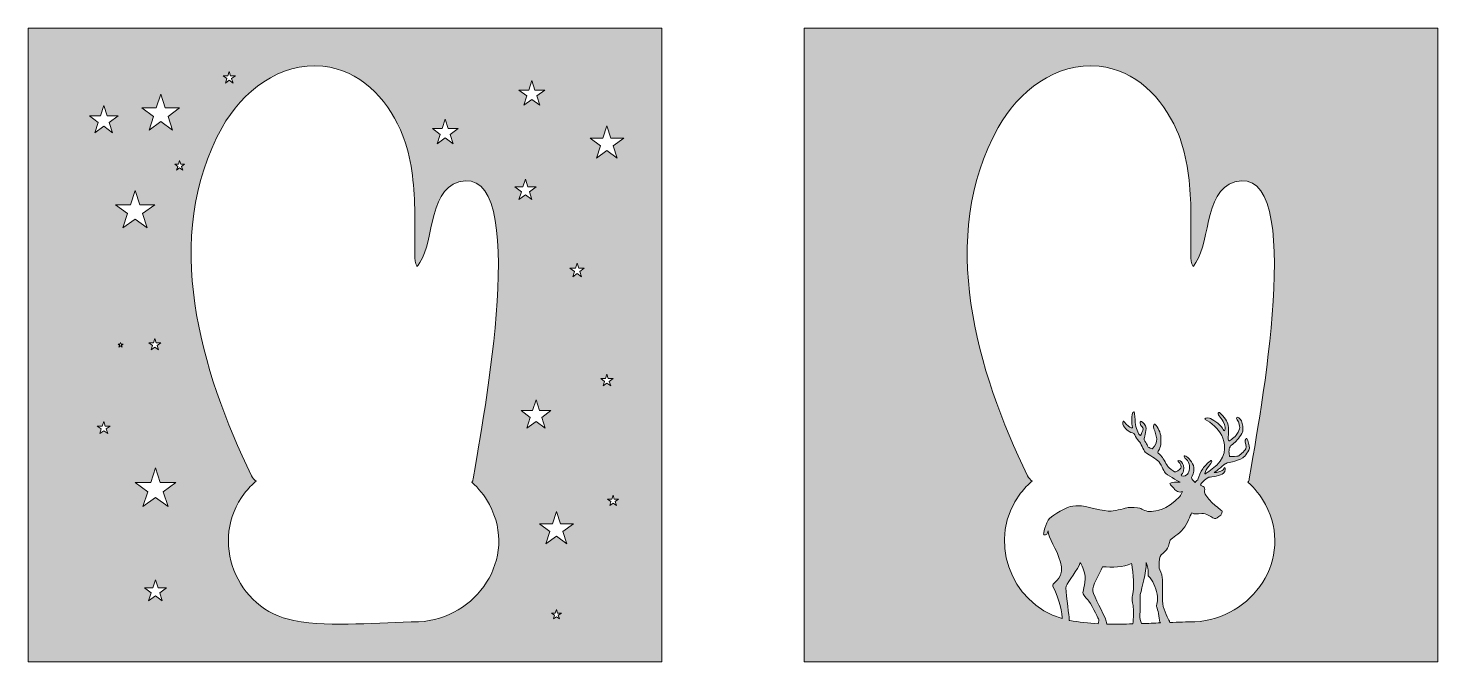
# Model space of a CAD drawing. Header units: inches. Extents: x 1202 to 4582, y -2318 to 1360.
# Drawn here: x 1202 to 3382, y -1090 to -110 of the extents above; entities that cross this region are included whole.
import ezdxf

# ---------------------------------------------------------------- set-up
doc = ezdxf.new("R2010")
doc.units = ezdxf.units.IN
doc.header["$MEASUREMENT"] = 0
doc.layers.add('Layer 1', color=7, linetype='Continuous')

msp = doc.modelspace()

# ---------------------------------------------------------------- hatches: boundary and pattern name
at = {"layer": 'Layer 1', "true_color": 0xffeed6}
h = msp.add_hatch(color=7, dxfattribs=at)
h.dxf.hatch_style = 2
h.paths.add_polyline_path([(1202.2, -110.2), (1202.2, -1089.8), (2181.8, -1089.8), (2181.8, -110.2)])
h.paths.add_polyline_path([(1976.3, -205.8), (1981, -191.3), (1985.7, -205.8), (2001, -205.8), (1988.6, -214.8), (1993.4, -229.4), (1981, -220.4), (1968.6, -229.4), (1973.4, -214.8), (1961, -205.8)])
h.paths.add_polyline_path([(1842.3, -265.5), (1847, -251), (1851.7, -265.5), (1866.9, -265.5), (1854.6, -274.4), (1859.3, -288.8), (1847, -279.9), (1834.7, -288.8), (1839.4, -274.4), (1827.1, -265.5)])
h.paths.add_polyline_path([(1510.8, -183.9), (1513, -177), (1515.2, -183.9), (1522.5, -183.9), (1516.6, -188.2), (1518.9, -195.1), (1513, -190.8), (1507.1, -195.1), (1509.4, -188.2), (1503.5, -183.9)])
h.paths.add_polyline_path([(1400.3, -233.5), (1407.2, -212.3), (1414.1, -233.5), (1436.4, -233.5), (1418.4, -246.6), (1425.3, -267.8), (1407.2, -254.7), (1389.2, -267.8), (1396.1, -246.6), (1378, -233.5)])
h.paths.add_polyline_path([(1403.7, -607.5), (1397.9, -603.3), (1392.2, -607.5), (1394.4, -600.8), (1388.7, -596.6), (1395.8, -596.6), (1397.9, -589.9), (1400.1, -596.6), (1407.2, -596.6), (1401.5, -600.8)])
h.paths.add_polyline_path([(1325.1, -737), (1319, -732.6), (1312.9, -737), (1315.2, -729.8), (1309.1, -725.4), (1316.7, -725.4), (1319, -718.2), (1321.3, -725.4), (1328.9, -725.4), (1322.8, -729.8)])
h.paths.add_polyline_path([(1319, -261.9), (1305.3, -271.9), (1310.5, -255.8), (1296.8, -245.8), (1313.8, -245.8), (1319, -229.6), (1324.2, -245.8), (1341.2, -245.8), (1327.5, -255.8), (1332.7, -271.9)])
h.paths.add_polyline_path([(1360.3, -383.1), (1367.5, -361), (1374.7, -383.1), (1397.9, -383.1), (1379.1, -396.8), (1386.3, -418.9), (1367.5, -405.2), (1348.7, -418.9), (1355.9, -396.8), (1337.1, -383.1)])
h.paths.add_polyline_path([(1347.4, -603.2), (1345, -601.5), (1342.6, -603.2), (1343.5, -600.5), (1341.2, -598.8), (1344.1, -598.8), (1345, -596), (1345.9, -598.8), (1348.8, -598.8), (1346.5, -600.5)])
h.paths.add_polyline_path([(1409.6, -995.6), (1399, -987.9), (1388.4, -995.6), (1392.5, -983.1), (1381.9, -975.4), (1395, -975.4), (1399, -963), (1403, -975.4), (1416.1, -975.4), (1405.5, -983.1)])
h.paths.add_polyline_path([(1418.5, -849.8), (1399, -835.6), (1379.5, -849.8), (1387, -826.9), (1367.5, -812.8), (1391.6, -812.8), (1399, -789.9), (1406.4, -812.8), (1430.5, -812.8), (1411, -826.9)])
h.paths.add_polyline_path([(1441.1, -329.5), (1436.4, -326.1), (1431.7, -329.5), (1433.5, -323.9), (1428.8, -320.5), (1434.6, -320.5), (1436.4, -315), (1438.2, -320.5), (1444, -320.5), (1439.3, -323.9)])
edge = h.paths.add_edge_path()
edge.add_spline(control_points=[(1805.9, -1028.1), (1743.6, -1028.1), (1674.2, -1037.4), (1612.7, -1025.9), (1523.2, -1009.1), (1481.3, -901.4), (1536.8, -828.9), (1542.4, -821.7), (1548.4, -815.6), (1554.8, -810.3), (1551.9, -808.7), (1549.3, -806.1), (1547.4, -802.2), (1469.1, -640.2), (1407.6, -433.6), (1501.9, -263.9), (1533, -208), (1591, -162.1), (1658, -169.1), (1714.1, -174.9), (1755.9, -217.6), (1777.8, -267.3), (1793.6, -303.3), (1798.3, -342.7), (1799.7, -381.8), (1800.4, -402.1), (1799.5, -422.5), (1800.1, -442.8), (1800.3, -450.1), (1798.4, -470.6), (1802.9, -477.8), (1803.9, -479.4), (1802.8, -479.5), (1807.8, -472.2), (1830.9, -438.8), (1820.3, -349.9), (1878, -346.1), (1980.4, -339.5), (1899.1, -750.1), (1890.2, -807.3), (1889.9, -809.1), (1889.2, -810.7), (1888.2, -812.2), (1898.4, -821.1), (1907.6, -832.3), (1915.3, -846.6), (1960, -930.3), (1895.6, -1023.2), (1805.9, -1028.1)], knot_values=[0, 0, 0, 0, 1, 1, 1, 2, 2, 2, 3, 3, 3, 4, 4, 4, 5, 5, 5, 6, 6, 6, 7, 7, 7, 8, 8, 8, 9, 9, 9, 10, 10, 10, 11, 11, 11, 12, 12, 12, 13, 13, 13, 14, 14, 14, 15, 15, 15, 16, 16, 16, 16], degree=3, periodic=1)
h.paths.add_polyline_path([(1954.6, -355.7), (1967.1, -355.7), (1971, -343.8), (1974.9, -355.7), (1987.4, -355.7), (1977.2, -363), (1981.1, -374.9), (1971, -367.6), (1960.9, -374.9), (1964.8, -363)])
h.paths.add_polyline_path([(1973.1, -728.6), (1978.6, -711.9), (1964.3, -701.5), (1981.9, -701.5), (1987.4, -684.8), (1992.8, -701.5), (2010.4, -701.5), (1996.2, -711.9), (2001.6, -728.6), (1987.4, -718.3)])
h.paths.add_polyline_path([(2023.7, -1023.5), (2019, -1020.1), (2014.3, -1023.5), (2016.1, -1017.9), (2011.4, -1014.5), (2017.2, -1014.5), (2019, -1009), (2020.8, -1014.5), (2026.6, -1014.5), (2021.9, -1017.9)])
h.paths.add_polyline_path([(2035.2, -907.3), (2019, -895.5), (2002.8, -907.3), (2009, -888.3), (1992.8, -876.5), (2012.8, -876.5), (2019, -857.4), (2025.2, -876.5), (2045.2, -876.5), (2029, -888.3)])
h.paths.add_polyline_path([(2057.9, -494.4), (2051, -489.5), (2044.1, -494.4), (2046.8, -486.4), (2039.9, -481.4), (2048.4, -481.4), (2051, -473.3), (2053.6, -481.4), (2062.1, -481.4), (2055.2, -486.4)])
h.paths.add_polyline_path([(2091.1, -663.1), (2093.4, -656.2), (2087.5, -651.9), (2094.8, -651.9), (2097, -645), (2099.2, -651.9), (2106.5, -651.9), (2100.6, -656.2), (2102.9, -663.1), (2097, -658.8)])
h.paths.add_polyline_path([(2111.7, -848.1), (2106.5, -844.4), (2101.3, -848.1), (2103.3, -842), (2098.2, -838.3), (2104.5, -838.3), (2106.5, -832.2), (2108.5, -838.3), (2114.9, -838.3), (2109.7, -842)])
h.paths.add_polyline_path([(2106.9, -292), (2113.1, -311), (2097, -299.3), (2080.9, -311), (2087.1, -292), (2071, -280.3), (2090.9, -280.3), (2097, -261.4), (2103.1, -280.3), (2123, -280.3)])
at = {"layer": 'Layer 1', "true_color": 0xcffff7}
h = msp.add_hatch(color=7, dxfattribs=at)
h.dxf.hatch_style = 2
h.paths.add_polyline_path([(2402.2, -110.2), (2402.2, -1089.8), (3381.8, -1089.8), (3381.8, -110.2)])
edge = h.paths.add_edge_path()
edge.add_spline(control_points=[(2812, -1025.7), (2811.9, -1023.9), (2811.8, -1022.3), (2811.7, -1020.9), (2811.1, -1013.6), (2805.5, -977.2), (2806.9, -973.1), (2809.6, -965.2), (2825.8, -947), (2828.8, -936.4), (2828.8, -936.4), (2834.2, -945.2), (2836.1, -954.3), (2838, -963.4), (2833.2, -980.6), (2833, -982.5), (2832.8, -984.3), (2836.5, -989.9), (2840.5, -993.9), (2844.4, -997.8), (2856, -1021.1), (2857, -1023.3), (2857.9, -1025.4), (2857.5, -1027.7), (2856.7, -1030.9), (2841.7, -1030.1), (2827, -1028.5), (2812.7, -1025.9), (2812.5, -1025.8), (2812.2, -1025.8), (2812, -1025.7)], knot_values=[0, 0, 0, 0, 1, 1, 1, 2, 2, 2, 3, 3, 3, 4, 4, 4, 5, 5, 5, 6, 6, 6, 7, 7, 7, 8, 8, 8, 9, 9, 9, 10, 10, 10, 10], degree=3, periodic=1)
edge = h.paths.add_edge_path()
edge.add_spline(control_points=[(2870.1, -1031.4), (2869.5, -1028.6), (2868.8, -1025.7), (2867.9, -1023.3), (2865.6, -1016.6), (2849.9, -988.5), (2848.4, -980.6), (2846.9, -972.6), (2858.4, -954.8), (2863.3, -942.8), (2878.7, -944.1), (2894.7, -943.6), (2908.3, -937.9), (2908.3, -937.9), (2910.2, -947.9), (2911, -958.1), (2912.1, -972.5), (2910.5, -985.1), (2909.4, -989.1), (2908.3, -993.1), (2909.5, -996.7), (2910.5, -1002.7), (2911.5, -1008.8), (2911.4, -1023.6), (2910.3, -1031.2), (2896.8, -1031.6), (2883.4, -1031.8), (2870.1, -1031.4)], knot_values=[0, 0, 0, 0, 1, 1, 1, 2, 2, 2, 3, 3, 3, 4, 4, 4, 5, 5, 5, 6, 6, 6, 7, 7, 7, 8, 8, 8, 9, 9, 9, 9], degree=3, periodic=1)
edge = h.paths.add_edge_path()
edge.add_spline(control_points=[(2921.2, -1016.6), (2922, -1004.2), (2920.9, -988.8), (2921.7, -985.6), (2924.4, -974.8), (2931.1, -952.4), (2930.9, -936.3), (2936.1, -949.2), (2933, -955.9), (2934.6, -957.5), (2940.8, -964.1), (2945.8, -974.7), (2947.8, -985.3), (2949.9, -995.8), (2945.8, -1002.7), (2947.2, -1005.5), (2948.6, -1008.3), (2951.4, -1021.4), (2951.8, -1028.4), (2952.4, -1028.7), (2952.9, -1029.1), (2953.2, -1029.6), (2943.4, -1030), (2933.6, -1030.4), (2923.7, -1030.8), (2922.2, -1026.7), (2920.9, -1022.5), (2921.2, -1016.6)], knot_values=[0, 0, 0, 0, 1, 1, 1, 2, 2, 2, 3, 3, 3, 4, 4, 4, 5, 5, 5, 6, 6, 6, 7, 7, 7, 8, 8, 8, 9, 9, 9, 9], degree=3, periodic=1)
edge = h.paths.add_edge_path()
edge.add_spline(control_points=[(3005.9, -1028.1), (2993.3, -1028.1), (2980.4, -1028.5), (2967.4, -1029), (2967.2, -1028.3), (2966.9, -1027.7), (2966.7, -1027.1), (2965.4, -1024), (2957.9, -1011.1), (2956.5, -1000.3), (2955.2, -989.5), (2956.4, -964.9), (2955.8, -959.6), (2955.2, -954.3), (2951.8, -947.9), (2951.1, -945.1), (2950.5, -942.4), (2950.8, -930), (2952.3, -927), (2953.8, -924.1), (2959.8, -919.7), (2962.3, -916.5), (2964.8, -913.3), (2965.6, -910), (2968, -901.6), (2971.2, -898.3), (2981.6, -892.1), (2988.2, -884.4), (2994.9, -876.6), (2998.6, -863.2), (3001.4, -859.7), (3005.3, -862.7), (3009.8, -860.6), (3016.9, -860.5), (3024.1, -860.4), (3030, -865.4), (3033.9, -867.2), (3037.7, -869.1), (3040, -869), (3043.1, -865), (3047.8, -862.8), (3049.6, -857.3), (3047.6, -855.9), (3045.7, -854.6), (3035.4, -846.6), (3032.4, -843.6), (3029.5, -840.7), (3022.2, -831.8), (3021.4, -829.2), (3020.6, -826.6), (3021.7, -824.4), (3021.2, -821.5), (3020.7, -818.7), (3017.2, -818), (3015, -816.5), (3015.8, -812.8), (3021.7, -807.9), (3027.5, -804.3), (3032.2, -804.1), (3046.8, -801.8), (3050.3, -798.3), (3053.9, -794.7), (3053.4, -789.3), (3052.3, -789.5), (3051.1, -789.8), (3050.6, -792.8), (3048.6, -794.2), (3046.5, -795.6), (3041, -797.2), (3036.1, -797.2), (3039.3, -795.3), (3052.4, -784.1), (3054.3, -783.1), (3056.2, -782.2), (3061.5, -780.9), (3064.6, -780.5), (3067.6, -780.1), (3077, -776.9), (3080.2, -774.6), (3083.4, -772.2), (3090.8, -762.7), (3090.6, -759.3), (3090.4, -755.8), (3087.9, -747), (3087.1, -745.4), (3086.3, -743.8), (3085, -744.1), (3083.9, -747.3), (3082.8, -750.6), (3087.1, -756.8), (3085, -760.4), (3082.9, -764.1), (3075, -771.1), (3073, -771.7), (3070.9, -772.2), (3065.2, -772.6), (3059.7, -772.6), (3059.6, -770.3), (3058.8, -767.4), (3058.9, -765), (3059, -762.5), (3059.3, -759.4), (3060.5, -757.3), (3061.7, -755.1), (3066.2, -752.7), (3068.6, -750.1), (3071, -747.6), (3080.4, -736.2), (3080.5, -733.2), (3080.6, -730.2), (3080.6, -721.4), (3078.1, -717.5), (3075.7, -713.5), (3071.7, -710.6), (3070.8, -712.1), (3069.9, -713.7), (3072.4, -717.5), (3073.5, -718.8), (3074.6, -720.1), (3075.4, -725.2), (3075.5, -727.8), (3075.5, -730.3), (3073.7, -733.5), (3071.2, -737.7), (3068.6, -742), (3060.1, -748.9), (3059, -748), (3057.9, -747.2), (3057.4, -745.7), (3057.9, -741.4), (3058.4, -737.1), (3058.9, -724.8), (3056.3, -719.5), (3053.7, -714.3), (3044.9, -703.5), (3043, -704.4), (3039.5, -706.2), (3046, -711.4), (3050, -718.2), (3054, -725.1), (3053, -729.7), (3052.4, -731.9), (3051.7, -734.2), (3050.8, -731.6), (3048.7, -728.5), (3044.3, -722), (3032.4, -714.1), (3028.8, -713), (3025.3, -711.9), (3019.5, -713.6), (3022.2, -715), (3032, -719.9), (3042.1, -729.5), (3047.6, -739.9), (3052.8, -749.8), (3057.1, -769.9), (3040, -785.7), (3035.5, -789.8), (3024.1, -798), (3022.6, -799), (3021.1, -800), (3021.5, -798.3), (3022.5, -795.4), (3023.6, -792.6), (3027.6, -787.4), (3029.4, -785.2), (3031.2, -783.1), (3033.6, -779.3), (3032, -778.4), (3030.4, -777.5), (3021.4, -787.1), (3018.3, -791.3), (3015.2, -795.5), (3011.6, -803.8), (3011.3, -806.5), (3011.1, -809.2), (3007.9, -810.4), (3006.6, -812.4), (3005.8, -811), (3000.1, -807.2), (3001, -805), (3002, -802.7), (3005.7, -797.3), (3004.6, -789.4), (3003.5, -781.5), (2995.1, -773.2), (2992.4, -771.9), (2989.7, -770.5), (2988.8, -770.8), (2990.2, -773.5), (2991.5, -776.3), (2994, -776.6), (2996.4, -781.9), (2998.9, -787.1), (2998.3, -795.6), (2994.6, -799.8), (2990.9, -804), (2984, -803.1), (2985.2, -801), (2985.9, -799.7), (2988, -797.8), (2988.8, -794.3), (2989.9, -789.2), (2987.8, -783), (2985.4, -780.5), (2983, -778), (2978.3, -778.2), (2980.2, -779.9), (2984.5, -783.7), (2985.8, -788.2), (2984.4, -790.3), (2983.1, -792.5), (2976.8, -797.2), (2974.8, -796.1), (2972.8, -795.1), (2965.9, -790.2), (2964.5, -788.1), (2963.1, -786.1), (2957.1, -775.5), (2955.3, -772.7), (2953.5, -769.9), (2948.7, -766.9), (2948.7, -766.1), (2948.7, -765.2), (2949.9, -763.5), (2951.4, -760.8), (2953.5, -757), (2954.8, -744.7), (2952.7, -737.1), (2950.6, -729.6), (2944.7, -721.6), (2943.3, -722.3), (2941.8, -722.9), (2942.3, -728.6), (2944, -732.9), (2945.8, -737.3), (2947.9, -744.6), (2946.9, -749.2), (2946, -753.8), (2941.2, -760.6), (2939.9, -760.5), (2938.6, -760.5), (2935.2, -758.8), (2934.2, -757.8), (2933.3, -756.8), (2932.9, -754.8), (2931.6, -752.6), (2930.4, -750.4), (2926.4, -747.4), (2927.7, -744.6), (2928.9, -741.7), (2932.1, -728.7), (2929.9, -724.8), (2927.7, -720.9), (2923.1, -717.9), (2922.1, -718), (2921.1, -718.1), (2922, -723.6), (2922.8, -724.6), (2923.7, -725.7), (2926.2, -727.2), (2926.2, -729.5), (2926.1, -731.8), (2922.9, -739.4), (2922, -739.7), (2921.2, -740), (2918.6, -737.6), (2916, -729.2), (2913.3, -720.8), (2913.8, -711.5), (2913.1, -709.3), (2912.5, -707.2), (2913.1, -703.1), (2911.8, -703.4), (2909.7, -703.8), (2908.3, -709.1), (2908.5, -717), (2908.7, -724.9), (2910.1, -727.1), (2909.7, -727.9), (2909.2, -728.8), (2906.5, -727.8), (2903.3, -725.5), (2898.1, -721.6), (2895.7, -716.1), (2895.1, -717.6), (2892.7, -723.8), (2900.5, -731.4), (2904.4, -733.8), (2908.2, -736.2), (2911.5, -735.4), (2913.1, -738.8), (2914.8, -742.1), (2916.7, -745.8), (2919.7, -748.6), (2922.6, -751.4), (2926.7, -762.5), (2929.5, -765.5), (2932.3, -768.4), (2943.6, -774.3), (2948.5, -778.4), (2953.5, -782.6), (2958, -795.2), (2960, -797.5), (2962, -799.7), (2979.5, -810.5), (2983.6, -812), (2980.6, -811.5), (2967.7, -812.1), (2967.6, -814.2), (2967.6, -816.4), (2971.8, -819.1), (2973.9, -822.1), (2976, -825.2), (2981.9, -829.2), (2987.2, -826.3), (2985, -828.9), (2984.4, -832.3), (2982.7, -834.4), (2961.4, -856.3), (2946.4, -856.4), (2939, -857.5), (2931.7, -858.6), (2924.5, -853.2), (2921, -852.3), (2917.6, -851.4), (2907.3, -850.7), (2903, -851.4), (2898.6, -852.2), (2885.6, -856.2), (2876.5, -856.8), (2867.5, -857.5), (2835.8, -849.4), (2831, -848.8), (2826.3, -848.3), (2817.7, -848.9), (2813.4, -849.7), (2809, -850.5), (2787.2, -862.4), (2781.4, -868.3), (2775.7, -874.2), (2770.8, -893.3), (2772.7, -893.5), (2776.4, -894.1), (2778.9, -891.7), (2779.1, -887.2), (2779.1, -887.2), (2779.5, -894.3), (2783.8, -902.4), (2790.3, -914.9), (2805, -941.4), (2798.3, -955.8), (2791.6, -970.1), (2782.9, -967.9), (2787.6, -975.5), (2792.3, -983.1), (2800.8, -1008), (2801, -1021.1), (2801, -1021.8), (2801, -1022.4), (2801, -1023.1), (2719.6, -999.5), (2683.8, -898.2), (2736.8, -828.9), (2742.4, -821.7), (2748.4, -815.6), (2754.8, -810.3), (2751.9, -808.7), (2749.3, -806.1), (2747.4, -802.2), (2669.1, -640.2), (2607.6, -433.6), (2701.9, -263.9), (2733, -208), (2791, -162.1), (2858, -169.1), (2914.1, -174.9), (2955.9, -217.6), (2977.8, -267.3), (2993.6, -303.3), (2998.3, -342.7), (2999.7, -381.8), (3000.4, -402.1), (2999.5, -422.5), (3000.1, -442.8), (3000.3, -450.1), (2998.4, -470.6), (3002.9, -477.8), (3003.9, -479.4), (3002.8, -479.5), (3007.8, -472.2), (3030.9, -438.8), (3020.3, -349.9), (3078, -346.1), (3180.4, -339.5), (3099.1, -750.1), (3090.2, -807.3), (3089.9, -809.1), (3089.2, -810.7), (3088.2, -812.2), (3098.4, -821.1), (3107.6, -832.3), (3115.3, -846.6), (3160, -930.3), (3095.6, -1023.2), (3005.9, -1028.1)], knot_values=[0, 0, 0, 0, 1, 1, 1, 2, 2, 2, 3, 3, 3, 4, 4, 4, 5, 5, 5, 6, 6, 6, 7, 7, 7, 8, 8, 8, 9, 9, 9, 10, 10, 10, 11, 11, 11, 12, 12, 12, 13, 13, 13, 14, 14, 14, 15, 15, 15, 16, 16, 16, 17, 17, 17, 18, 18, 18, 19, 19, 19, 20, 20, 20, 21, 21, 21, 22, 22, 22, 23, 23, 23, 24, 24, 24, 25, 25, 25, 26, 26, 26, 27, 27, 27, 28, 28, 28, 29, 29, 29, 30, 30, 30, 31, 31, 31, 32, 32, 32, 33, 33, 33, 34, 34, 34, 35, 35, 35, 36, 36, 36, 37, 37, 37, 38, 38, 38, 39, 39, 39, 40, 40, 40, 41, 41, 41, 42, 42, 42, 43, 43, 43, 44, 44, 44, 45, 45, 45, 46, 46, 46, 47, 47, 47, 48, 48, 48, 49, 49, 49, 50, 50, 50, 51, 51, 51, 52, 52, 52, 53, 53, 53, 54, 54, 54, 55, 55, 55, 56, 56, 56, 57, 57, 57, 58, 58, 58, 59, 59, 59, 60, 60, 60, 61, 61, 61, 62, 62, 62, 63, 63, 63, 64, 64, 64, 65, 65, 65, 66, 66, 66, 67, 67, 67, 68, 68, 68, 69, 69, 69, 70, 70, 70, 71, 71, 71, 72, 72, 72, 73, 73, 73, 74, 74, 74, 75, 75, 75, 76, 76, 76, 77, 77, 77, 78, 78, 78, 79, 79, 79, 80, 80, 80, 81, 81, 81, 82, 82, 82, 83, 83, 83, 84, 84, 84, 85, 85, 85, 86, 86, 86, 87, 87, 87, 88, 88, 88, 89, 89, 89, 90, 90, 90, 91, 91, 91, 92, 92, 92, 93, 93, 93, 94, 94, 94, 95, 95, 95, 96, 96, 96, 97, 97, 97, 98, 98, 98, 99, 99, 99, 100, 100, 100, 101, 101, 101, 102, 102, 102, 103, 103, 103, 104, 104, 104, 105, 105, 105, 106, 106, 106, 107, 107, 107, 108, 108, 108, 109, 109, 109, 110, 110, 110, 111, 111, 111, 112, 112, 112, 113, 113, 113, 114, 114, 114, 115, 115, 115, 116, 116, 116, 117, 117, 117, 118, 118, 118, 119, 119, 119, 120, 120, 120, 121, 121, 121, 122, 122, 122, 123, 123, 123, 124, 124, 124, 125, 125, 125, 126, 126, 126, 127, 127, 127, 128, 128, 128, 129, 129, 129, 130, 130, 130, 131, 131, 131, 132, 132, 132, 133, 133, 133, 134, 134, 134, 135, 135, 135, 135], degree=3, periodic=1)

# ---------------------------------------------------------------- linework, layer by layer
at = {"layer": 'Layer 1', "lineweight": 0}
for points in [[(1202.2, -110.2), (1202.2, -1089.8), (2181.8, -1089.8), (2181.8, -110.2), (1202.2, -110.2)], [(2402.2, -110.2), (2402.2, -1089.8), (3381.8, -1089.8), (3381.8, -110.2), (2402.2, -110.2)], [(1510.8, -183.9), (1513, -177), (1515.2, -183.9), (1522.5, -183.9), (1516.6, -188.2), (1518.9, -195.1), (1513, -190.8), (1507.1, -195.1), (1509.4, -188.2), (1503.5, -183.9), (1510.8, -183.9)], [(1976.3, -205.8), (1981, -191.3), (1985.7, -205.8), (2001, -205.8), (1988.6, -214.8), (1993.4, -229.4), (1981, -220.4), (1968.6, -229.4), (1973.4, -214.8), (1961, -205.8), (1976.3, -205.8)], [(1400.3, -233.5), (1407.2, -212.3), (1414.1, -233.5), (1436.4, -233.5), (1418.4, -246.6), (1425.3, -267.8), (1407.2, -254.7), (1389.2, -267.8), (1396.1, -246.6), (1378, -233.5), (1400.3, -233.5)], [(1319, -261.9), (1305.3, -271.9), (1310.5, -255.8), (1296.8, -245.8), (1313.8, -245.8), (1319, -229.6), (1324.2, -245.8), (1341.2, -245.8), (1327.5, -255.8), (1332.7, -271.9), (1319, -261.9)], [(1842.3, -265.5), (1847, -251), (1851.7, -265.5), (1866.9, -265.5), (1854.6, -274.4), (1859.3, -288.8), (1847, -279.9), (1834.7, -288.8), (1839.4, -274.4), (1827.1, -265.5), (1842.3, -265.5)], [(2106.9, -292), (2113.1, -311), (2097, -299.3), (2080.9, -311), (2087.1, -292), (2071, -280.3), (2090.9, -280.3), (2097, -261.4), (2103.1, -280.3), (2123, -280.3), (2106.9, -292)], [(1441.1, -329.5), (1436.4, -326.1), (1431.7, -329.5), (1433.5, -323.9), (1428.8, -320.5), (1434.6, -320.5), (1436.4, -315), (1438.2, -320.5), (1444, -320.5), (1439.3, -323.9), (1441.1, -329.5)], [(1954.6, -355.7), (1967.1, -355.7), (1971, -343.8), (1974.9, -355.7), (1987.4, -355.7), (1977.2, -363), (1981.1, -374.9), (1971, -367.6), (1960.9, -374.9), (1964.8, -363), (1954.6, -355.7)], [(1360.3, -383.1), (1367.5, -361), (1374.7, -383.1), (1397.9, -383.1), (1379.1, -396.8), (1386.3, -418.9), (1367.5, -405.2), (1348.7, -418.9), (1355.9, -396.8), (1337.1, -383.1), (1360.3, -383.1)], [(2057.9, -494.4), (2051, -489.5), (2044.1, -494.4), (2046.8, -486.4), (2039.9, -481.4), (2048.4, -481.4), (2051, -473.3), (2053.6, -481.4), (2062.1, -481.4), (2055.2, -486.4), (2057.9, -494.4)], [(1347.4, -603.2), (1345, -601.5), (1342.6, -603.2), (1343.5, -600.5), (1341.2, -598.8), (1344.1, -598.8), (1345, -596), (1345.9, -598.8), (1348.8, -598.8), (1346.5, -600.5), (1347.4, -603.2)], [(1403.7, -607.5), (1397.9, -603.3), (1392.2, -607.5), (1394.4, -600.8), (1388.7, -596.6), (1395.8, -596.6), (1397.9, -589.9), (1400.1, -596.6), (1407.2, -596.6), (1401.5, -600.8), (1403.7, -607.5)], [(2091.1, -663.1), (2093.4, -656.2), (2087.5, -651.9), (2094.8, -651.9), (2097, -645), (2099.2, -651.9), (2106.5, -651.9), (2100.6, -656.2), (2102.9, -663.1), (2097, -658.8), (2091.1, -663.1)], [(1973.1, -728.6), (1978.6, -711.9), (1964.3, -701.5), (1981.9, -701.5), (1987.4, -684.8), (1992.8, -701.5), (2010.4, -701.5), (1996.2, -711.9), (2001.6, -728.6), (1987.4, -718.3), (1973.1, -728.6)], [(1325.1, -737), (1319, -732.6), (1312.9, -737), (1315.2, -729.8), (1309.1, -725.4), (1316.7, -725.4), (1319, -718.2), (1321.3, -725.4), (1328.9, -725.4), (1322.8, -729.8), (1325.1, -737)], [(1418.5, -849.8), (1399, -835.6), (1379.5, -849.8), (1387, -826.9), (1367.5, -812.8), (1391.6, -812.8), (1399, -789.9), (1406.4, -812.8), (1430.5, -812.8), (1411, -826.9), (1418.5, -849.8)], [(2111.7, -848.1), (2106.5, -844.4), (2101.3, -848.1), (2103.3, -842), (2098.2, -838.3), (2104.5, -838.3), (2106.5, -832.2), (2108.5, -838.3), (2114.9, -838.3), (2109.7, -842), (2111.7, -848.1)], [(2035.2, -907.3), (2019, -895.5), (2002.8, -907.3), (2009, -888.3), (1992.8, -876.5), (2012.8, -876.5), (2019, -857.4), (2025.2, -876.5), (2045.2, -876.5), (2029, -888.3), (2035.2, -907.3)], [(1409.6, -995.6), (1399, -987.9), (1388.4, -995.6), (1392.5, -983.1), (1381.9, -975.4), (1395, -975.4), (1399, -963), (1403, -975.4), (1416.1, -975.4), (1405.5, -983.1), (1409.6, -995.6)], [(2023.7, -1023.5), (2019, -1020.1), (2014.3, -1023.5), (2016.1, -1017.9), (2011.4, -1014.5), (2017.2, -1014.5), (2019, -1009), (2020.8, -1014.5), (2026.6, -1014.5), (2021.9, -1017.9), (2023.7, -1023.5)]]:
    msp.add_lwpolyline(points, dxfattribs=at)
for points, knots in [([(1805.9, -1028.1), (1743.6, -1028.1), (1674.2, -1037.4), (1612.7, -1025.9), (1523.2, -1009.1), (1481.3, -901.4), (1536.8, -828.9), (1542.4, -821.7), (1548.4, -815.6), (1554.8, -810.3), (1551.9, -808.7), (1549.3, -806.1), (1547.4, -802.2), (1469.1, -640.2), (1407.6, -433.6), (1501.9, -263.9), (1533, -208), (1591, -162.1), (1658, -169.1), (1714.1, -174.9), (1755.9, -217.6), (1777.8, -267.3), (1793.6, -303.3), (1798.3, -342.7), (1799.7, -381.8), (1800.4, -402.1), (1799.5, -422.5), (1800.1, -442.8), (1800.3, -450.1), (1798.4, -470.6), (1802.9, -477.8), (1803.9, -479.4), (1802.8, -479.5), (1807.8, -472.2), (1830.9, -438.8), (1820.3, -349.9), (1878, -346.1), (1980.4, -339.5), (1899.1, -750.1), (1890.2, -807.3), (1889.9, -809.1), (1889.2, -810.7), (1888.2, -812.2), (1898.4, -821.1), (1907.6, -832.3), (1915.3, -846.6), (1960, -930.3), (1895.6, -1023.2), (1805.9, -1028.1)], [0, 0, 0, 0, 1, 1, 1, 2, 2, 2, 3, 3, 3, 4, 4, 4, 5, 5, 5, 6, 6, 6, 7, 7, 7, 8, 8, 8, 9, 9, 9, 10, 10, 10, 11, 11, 11, 12, 12, 12, 13, 13, 13, 14, 14, 14, 15, 15, 15, 16, 16, 16, 16]), ([(3005.9, -1028.1), (2993.3, -1028.1), (2980.4, -1028.5), (2967.4, -1029), (2967.2, -1028.3), (2966.9, -1027.7), (2966.7, -1027.1), (2965.4, -1024), (2957.9, -1011.1), (2956.5, -1000.3), (2955.2, -989.5), (2956.4, -964.9), (2955.8, -959.6), (2955.2, -954.3), (2951.8, -947.9), (2951.1, -945.1), (2950.5, -942.4), (2950.8, -930), (2952.3, -927), (2953.8, -924.1), (2959.8, -919.7), (2962.3, -916.5), (2964.8, -913.3), (2965.6, -910), (2968, -901.6), (2971.2, -898.3), (2981.6, -892.1), (2988.2, -884.4), (2994.9, -876.6), (2998.6, -863.2), (3001.4, -859.7), (3005.3, -862.7), (3009.8, -860.6), (3016.9, -860.5), (3024.1, -860.4), (3030, -865.4), (3033.9, -867.2), (3037.7, -869.1), (3040, -869), (3043.1, -865), (3047.8, -862.8), (3049.6, -857.3), (3047.6, -855.9), (3045.7, -854.6), (3035.4, -846.6), (3032.4, -843.6), (3029.5, -840.7), (3022.2, -831.8), (3021.4, -829.2), (3020.6, -826.6), (3021.7, -824.4), (3021.2, -821.5), (3020.7, -818.7), (3017.2, -818), (3015, -816.5), (3015.8, -812.8), (3021.7, -807.9), (3027.5, -804.3), (3032.2, -804.1), (3046.8, -801.8), (3050.3, -798.3), (3053.9, -794.7), (3053.4, -789.3), (3052.3, -789.5), (3051.1, -789.8), (3050.6, -792.8), (3048.6, -794.2), (3046.5, -795.6), (3041, -797.2), (3036.1, -797.2), (3039.3, -795.3), (3052.4, -784.1), (3054.3, -783.1), (3056.2, -782.2), (3061.5, -780.9), (3064.6, -780.5), (3067.6, -780.1), (3077, -776.9), (3080.2, -774.6), (3083.4, -772.2), (3090.8, -762.7), (3090.6, -759.3), (3090.4, -755.8), (3087.9, -747), (3087.1, -745.4), (3086.3, -743.8), (3085, -744.1), (3083.9, -747.3), (3082.8, -750.6), (3087.1, -756.8), (3085, -760.4), (3082.9, -764.1), (3075, -771.1), (3073, -771.7), (3070.9, -772.2), (3065.2, -772.6), (3059.7, -772.6), (3059.6, -770.3), (3058.8, -767.4), (3058.9, -765), (3059, -762.5), (3059.3, -759.4), (3060.5, -757.3), (3061.7, -755.1), (3066.2, -752.7), (3068.6, -750.1), (3071, -747.6), (3080.4, -736.2), (3080.5, -733.2), (3080.6, -730.2), (3080.6, -721.4), (3078.1, -717.5), (3075.7, -713.5), (3071.7, -710.6), (3070.8, -712.1), (3069.9, -713.7), (3072.4, -717.5), (3073.5, -718.8), (3074.6, -720.1), (3075.4, -725.2), (3075.5, -727.8), (3075.5, -730.3), (3073.7, -733.5), (3071.2, -737.7), (3068.6, -742), (3060.1, -748.9), (3059, -748), (3057.9, -747.2), (3057.4, -745.7), (3057.9, -741.4), (3058.4, -737.1), (3058.9, -724.8), (3056.3, -719.5), (3053.7, -714.3), (3044.9, -703.5), (3043, -704.4), (3039.5, -706.2), (3046, -711.4), (3050, -718.2), (3054, -725.1), (3053, -729.7), (3052.4, -731.9), (3051.7, -734.2), (3050.8, -731.6), (3048.7, -728.5), (3044.3, -722), (3032.4, -714.1), (3028.8, -713), (3025.3, -711.9), (3019.5, -713.6), (3022.2, -715), (3032, -719.9), (3042.1, -729.5), (3047.6, -739.9), (3052.8, -749.8), (3057.1, -769.9), (3040, -785.7), (3035.5, -789.8), (3024.1, -798), (3022.6, -799), (3021.1, -800), (3021.5, -798.3), (3022.5, -795.4), (3023.6, -792.6), (3027.6, -787.4), (3029.4, -785.2), (3031.2, -783.1), (3033.6, -779.3), (3032, -778.4), (3030.4, -777.5), (3021.4, -787.1), (3018.3, -791.3), (3015.2, -795.5), (3011.6, -803.8), (3011.3, -806.5), (3011.1, -809.2), (3007.9, -810.4), (3006.6, -812.4), (3005.8, -811), (3000.1, -807.2), (3001, -805), (3002, -802.7), (3005.7, -797.3), (3004.6, -789.4), (3003.5, -781.5), (2995.1, -773.2), (2992.4, -771.9), (2989.7, -770.5), (2988.8, -770.8), (2990.2, -773.5), (2991.5, -776.3), (2994, -776.6), (2996.4, -781.9), (2998.9, -787.1), (2998.3, -795.6), (2994.6, -799.8), (2990.9, -804), (2984, -803.1), (2985.2, -801), (2985.9, -799.7), (2988, -797.8), (2988.8, -794.3), (2989.9, -789.2), (2987.8, -783), (2985.4, -780.5), (2983, -778), (2978.3, -778.2), (2980.2, -779.9), (2984.5, -783.7), (2985.8, -788.2), (2984.4, -790.3), (2983.1, -792.5), (2976.8, -797.2), (2974.8, -796.1), (2972.8, -795.1), (2965.9, -790.2), (2964.5, -788.1), (2963.1, -786.1), (2957.1, -775.5), (2955.3, -772.7), (2953.5, -769.9), (2948.7, -766.9), (2948.7, -766.1), (2948.7, -765.2), (2949.9, -763.5), (2951.4, -760.8), (2953.5, -757), (2954.8, -744.7), (2952.7, -737.1), (2950.6, -729.6), (2944.7, -721.6), (2943.3, -722.3), (2941.8, -722.9), (2942.3, -728.6), (2944, -732.9), (2945.8, -737.3), (2947.9, -744.6), (2946.9, -749.2), (2946, -753.8), (2941.2, -760.6), (2939.9, -760.5), (2938.6, -760.5), (2935.2, -758.8), (2934.2, -757.8), (2933.3, -756.8), (2932.9, -754.8), (2931.6, -752.6), (2930.4, -750.4), (2926.4, -747.4), (2927.7, -744.6), (2928.9, -741.7), (2932.1, -728.7), (2929.9, -724.8), (2927.7, -720.9), (2923.1, -717.9), (2922.1, -718), (2921.1, -718.1), (2922, -723.6), (2922.8, -724.6), (2923.7, -725.7), (2926.2, -727.2), (2926.2, -729.5), (2926.1, -731.8), (2922.9, -739.4), (2922, -739.7), (2921.2, -740), (2918.6, -737.6), (2916, -729.2), (2913.3, -720.8), (2913.8, -711.5), (2913.1, -709.3), (2912.5, -707.2), (2913.1, -703.1), (2911.8, -703.4), (2909.7, -703.8), (2908.3, -709.1), (2908.5, -717), (2908.7, -724.9), (2910.1, -727.1), (2909.7, -727.9), (2909.2, -728.8), (2906.5, -727.8), (2903.3, -725.5), (2898.1, -721.6), (2895.7, -716.1), (2895.1, -717.6), (2892.7, -723.8), (2900.5, -731.4), (2904.4, -733.8), (2908.2, -736.2), (2911.5, -735.4), (2913.1, -738.8), (2914.8, -742.1), (2916.7, -745.8), (2919.7, -748.6), (2922.6, -751.4), (2926.7, -762.5), (2929.5, -765.5), (2932.3, -768.4), (2943.6, -774.3), (2948.5, -778.4), (2953.5, -782.6), (2958, -795.2), (2960, -797.5), (2962, -799.7), (2979.5, -810.5), (2983.6, -812), (2980.6, -811.5), (2967.7, -812.1), (2967.6, -814.2), (2967.6, -816.4), (2971.8, -819.1), (2973.9, -822.1), (2976, -825.2), (2981.9, -829.2), (2987.2, -826.3), (2985, -828.9), (2984.4, -832.3), (2982.7, -834.4), (2961.4, -856.3), (2946.4, -856.4), (2939, -857.5), (2931.7, -858.6), (2924.5, -853.2), (2921, -852.3), (2917.6, -851.4), (2907.3, -850.7), (2903, -851.4), (2898.6, -852.2), (2885.6, -856.2), (2876.5, -856.8), (2867.5, -857.5), (2835.8, -849.4), (2831, -848.8), (2826.3, -848.3), (2817.7, -848.9), (2813.4, -849.7), (2809, -850.5), (2787.2, -862.4), (2781.4, -868.3), (2775.7, -874.2), (2770.8, -893.3), (2772.7, -893.5), (2776.4, -894.1), (2778.9, -891.7), (2779.1, -887.2), (2779.1, -887.2), (2779.5, -894.3), (2783.8, -902.4), (2790.3, -914.9), (2805, -941.4), (2798.3, -955.8), (2791.6, -970.1), (2782.9, -967.9), (2787.6, -975.5), (2792.3, -983.1), (2800.8, -1008), (2801, -1021.1), (2801, -1021.8), (2801, -1022.4), (2801, -1023.1), (2719.6, -999.5), (2683.8, -898.2), (2736.8, -828.9), (2742.4, -821.7), (2748.4, -815.6), (2754.8, -810.3), (2751.9, -808.7), (2749.3, -806.1), (2747.4, -802.2), (2669.1, -640.2), (2607.6, -433.6), (2701.9, -263.9), (2733, -208), (2791, -162.1), (2858, -169.1), (2914.1, -174.9), (2955.9, -217.6), (2977.8, -267.3), (2993.6, -303.3), (2998.3, -342.7), (2999.7, -381.8), (3000.4, -402.1), (2999.5, -422.5), (3000.1, -442.8), (3000.3, -450.1), (2998.4, -470.6), (3002.9, -477.8), (3003.9, -479.4), (3002.8, -479.5), (3007.8, -472.2), (3030.9, -438.8), (3020.3, -349.9), (3078, -346.1), (3180.4, -339.5), (3099.1, -750.1), (3090.2, -807.3), (3089.9, -809.1), (3089.2, -810.7), (3088.2, -812.2), (3098.4, -821.1), (3107.6, -832.3), (3115.3, -846.6), (3160, -930.3), (3095.6, -1023.2), (3005.9, -1028.1)], [0, 0, 0, 0, 1, 1, 1, 2, 2, 2, 3, 3, 3, 4, 4, 4, 5, 5, 5, 6, 6, 6, 7, 7, 7, 8, 8, 8, 9, 9, 9, 10, 10, 10, 11, 11, 11, 12, 12, 12, 13, 13, 13, 14, 14, 14, 15, 15, 15, 16, 16, 16, 17, 17, 17, 18, 18, 18, 19, 19, 19, 20, 20, 20, 21, 21, 21, 22, 22, 22, 23, 23, 23, 24, 24, 24, 25, 25, 25, 26, 26, 26, 27, 27, 27, 28, 28, 28, 29, 29, 29, 30, 30, 30, 31, 31, 31, 32, 32, 32, 33, 33, 33, 34, 34, 34, 35, 35, 35, 36, 36, 36, 37, 37, 37, 38, 38, 38, 39, 39, 39, 40, 40, 40, 41, 41, 41, 42, 42, 42, 43, 43, 43, 44, 44, 44, 45, 45, 45, 46, 46, 46, 47, 47, 47, 48, 48, 48, 49, 49, 49, 50, 50, 50, 51, 51, 51, 52, 52, 52, 53, 53, 53, 54, 54, 54, 55, 55, 55, 56, 56, 56, 57, 57, 57, 58, 58, 58, 59, 59, 59, 60, 60, 60, 61, 61, 61, 62, 62, 62, 63, 63, 63, 64, 64, 64, 65, 65, 65, 66, 66, 66, 67, 67, 67, 68, 68, 68, 69, 69, 69, 70, 70, 70, 71, 71, 71, 72, 72, 72, 73, 73, 73, 74, 74, 74, 75, 75, 75, 76, 76, 76, 77, 77, 77, 78, 78, 78, 79, 79, 79, 80, 80, 80, 81, 81, 81, 82, 82, 82, 83, 83, 83, 84, 84, 84, 85, 85, 85, 86, 86, 86, 87, 87, 87, 88, 88, 88, 89, 89, 89, 90, 90, 90, 91, 91, 91, 92, 92, 92, 93, 93, 93, 94, 94, 94, 95, 95, 95, 96, 96, 96, 97, 97, 97, 98, 98, 98, 99, 99, 99, 100, 100, 100, 101, 101, 101, 102, 102, 102, 103, 103, 103, 104, 104, 104, 105, 105, 105, 106, 106, 106, 107, 107, 107, 108, 108, 108, 109, 109, 109, 110, 110, 110, 111, 111, 111, 112, 112, 112, 113, 113, 113, 114, 114, 114, 115, 115, 115, 116, 116, 116, 117, 117, 117, 118, 118, 118, 119, 119, 119, 120, 120, 120, 121, 121, 121, 122, 122, 122, 123, 123, 123, 124, 124, 124, 125, 125, 125, 126, 126, 126, 127, 127, 127, 128, 128, 128, 129, 129, 129, 130, 130, 130, 131, 131, 131, 132, 132, 132, 133, 133, 133, 134, 134, 134, 135, 135, 135, 135]), ([(2812, -1025.7), (2811.9, -1023.9), (2811.8, -1022.3), (2811.7, -1020.9), (2811.1, -1013.6), (2805.5, -977.2), (2806.9, -973.1), (2809.6, -965.2), (2825.8, -947), (2828.8, -936.4), (2828.8, -936.4), (2834.2, -945.2), (2836.1, -954.3), (2838, -963.4), (2833.2, -980.6), (2833, -982.5), (2832.8, -984.3), (2836.5, -989.9), (2840.5, -993.9), (2844.4, -997.8), (2856, -1021.1), (2857, -1023.3), (2857.9, -1025.4), (2857.5, -1027.7), (2856.7, -1030.9), (2841.7, -1030.1), (2827, -1028.5), (2812.7, -1025.9), (2812.5, -1025.8), (2812.2, -1025.8), (2812, -1025.7)], [0, 0, 0, 0, 1, 1, 1, 2, 2, 2, 3, 3, 3, 4, 4, 4, 5, 5, 5, 6, 6, 6, 7, 7, 7, 8, 8, 8, 9, 9, 9, 10, 10, 10, 10]), ([(2921.2, -1016.6), (2922, -1004.2), (2920.9, -988.8), (2921.7, -985.6), (2924.4, -974.8), (2931.1, -952.4), (2930.9, -936.3), (2936.1, -949.2), (2933, -955.9), (2934.6, -957.5), (2940.8, -964.1), (2945.8, -974.7), (2947.8, -985.3), (2949.9, -995.8), (2945.8, -1002.7), (2947.2, -1005.5), (2948.6, -1008.3), (2951.4, -1021.4), (2951.8, -1028.4), (2952.4, -1028.7), (2952.9, -1029.1), (2953.2, -1029.6), (2943.4, -1030), (2933.6, -1030.4), (2923.7, -1030.8), (2922.2, -1026.7), (2920.9, -1022.5), (2921.2, -1016.6)], [0, 0, 0, 0, 1, 1, 1, 2, 2, 2, 3, 3, 3, 4, 4, 4, 5, 5, 5, 6, 6, 6, 7, 7, 7, 8, 8, 8, 9, 9, 9, 9]), ([(2870.1, -1031.4), (2869.5, -1028.6), (2868.8, -1025.7), (2867.9, -1023.3), (2865.6, -1016.6), (2849.9, -988.5), (2848.4, -980.6), (2846.9, -972.6), (2858.4, -954.8), (2863.3, -942.8), (2878.7, -944.1), (2894.7, -943.6), (2908.3, -937.9), (2908.3, -937.9), (2910.2, -947.9), (2911, -958.1), (2912.1, -972.5), (2910.5, -985.1), (2909.4, -989.1), (2908.3, -993.1), (2909.5, -996.7), (2910.5, -1002.7), (2911.5, -1008.8), (2911.4, -1023.6), (2910.3, -1031.2), (2896.8, -1031.6), (2883.4, -1031.8), (2870.1, -1031.4)], [0, 0, 0, 0, 1, 1, 1, 2, 2, 2, 3, 3, 3, 4, 4, 4, 5, 5, 5, 6, 6, 6, 7, 7, 7, 8, 8, 8, 9, 9, 9, 9])]:
    msp.add_open_spline(points, degree=3, knots=knots, dxfattribs=at)

doc.saveas('drawing.dxf')
